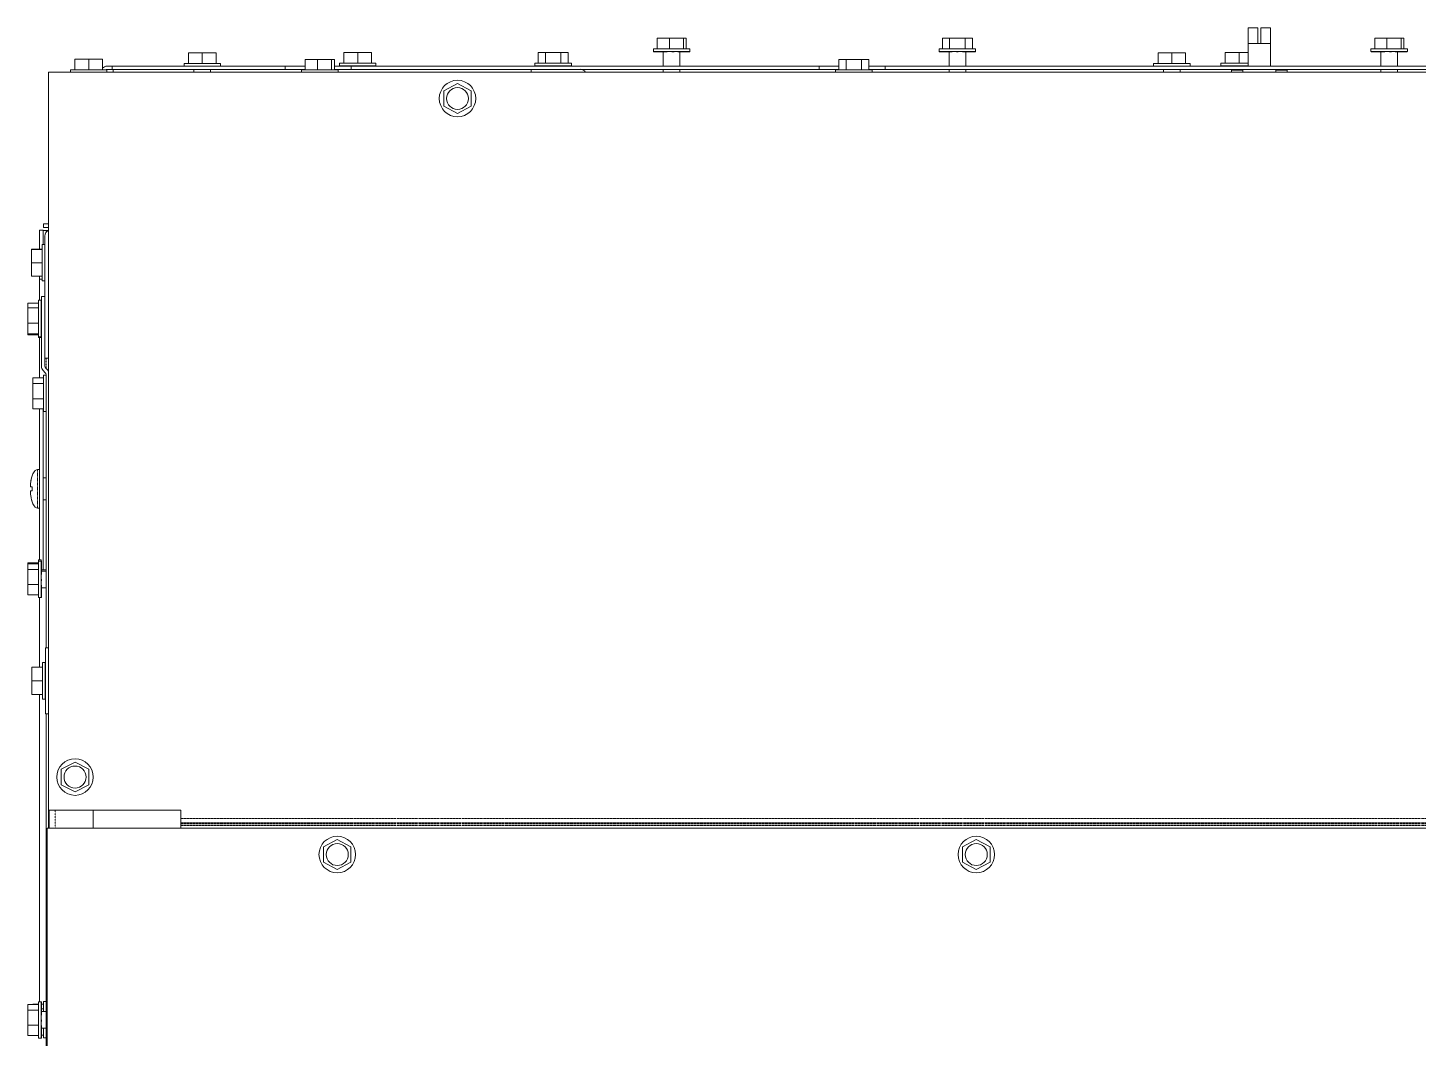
# Model space of a CAD drawing. Header units: millimetres. Extents: x 60499 to 556746, y 248297 to 497145.
# Drawn here: x 494585 to 507833, y 466293 to 475923 of the extents above; entities that cross this region are included whole.
import ezdxf

# ---------------------------------------------------------------- set-up
doc = ezdxf.new("R2010")
doc.units = ezdxf.units.MM
doc.linetypes.add('PHANTOM', pattern=[20, 10, -2, 2, -2, 2, -2])

msp = doc.modelspace()

# ---------------------------------------------------------------- linework, layer by layer
at = {"color": 7, "lineweight": 13, "ltscale": 0.002788}
for p, q in [((506305, 475923), (506212, 475923)), ((506426, 475923), (506332, 475923))]:
    msp.add_line(p, q, dxfattribs=at)
at = {"color": 7, "lineweight": 13, "ltscale": 0.004472}
for p, q in [((506212, 475923), (506212, 475773)), ((506305, 475923), (506305, 475773)), ((506332, 475923), (506332, 475773)), ((506426, 475923), (506426, 475773))]:
    msp.add_line(p, q, dxfattribs=at)
at = {"color": 7, "lineweight": 13, "ltscale": 0.003487}
for p, q in [((500581, 475824), (500698, 475824)), ((507418, 475824), (507535, 475824)), ((497228, 475621), (497345, 475621))]:
    msp.add_line(p, q, dxfattribs=at)
at = {"color": 7, "lineweight": 13, "ltscale": 0.003}
for p, q in [((500581, 475723), (500581, 475824)), ((500698, 475723), (500698, 475824)), ((500833, 475723), (500833, 475824)), ((500858, 475723), (500858, 475824)), ((503300, 475723), (503300, 475824)), ((503368, 475723), (503368, 475824)), ((503516, 475723), (503516, 475824)), ((503585, 475723), (503585, 475824)), ((507418, 475723), (507418, 475824)), ((507535, 475723), (507535, 475824)), ((507670, 475723), (507670, 475824)), ((507695, 475723), (507695, 475824)), ((495034, 475523), (495034, 475624)), ((495165, 475523), (495165, 475624)), ((495296, 475523), (495296, 475624)), ((495296, 475523), (495296, 475624)), ((495296, 475523), (495296, 475624)), ((495296, 475523), (495296, 475624)), ((496116, 475584), (496116, 475684)), ((496247, 475584), (496247, 475684)), ((496379, 475584), (496379, 475684)), ((497228, 475521), (497228, 475621)), ((497345, 475521), (497345, 475621)), ((497480, 475521), (497480, 475621)), ((497506, 475521), (497506, 475621)), ((497597, 475586), (497597, 475686)), ((497728, 475586), (497728, 475686)), ((497859, 475586), (497859, 475686)), ((499449, 475586), (499449, 475686)), ((499517, 475586), (499517, 475686)), ((499665, 475586), (499665, 475686)), ((499734, 475586), (499734, 475686)), ((502313, 475521), (502313, 475621)), ((502382, 475521), (502382, 475621)), ((502530, 475521), (502530, 475621)), ((502599, 475521), (502599, 475621)), ((505355, 475584), (505355, 475684)), ((505486, 475584), (505486, 475684)), ((505617, 475584), (505617, 475684)), ((505995, 475586), (505995, 475686)), ((506126, 475586), (506126, 475686)), ((494721, 473814), (494620, 473814)), ((494721, 473809), (494620, 473809)), ((494721, 473684), (494620, 473684)), ((494721, 473556), (494620, 473556)), ((494686, 473299), (494585, 473299)), ((494686, 473255), (494585, 473255)), ((494686, 473109), (494585, 473109)), ((494686, 473005), (494585, 473005)), ((494686, 472998), (494585, 472998)), ((494733, 472586), (494632, 472586)), ((494733, 472532), (494632, 472532)), ((494733, 472388), (494632, 472388)), ((494733, 472291), (494632, 472291)), ((494686, 470825), (494585, 470825)), ((494686, 470814), (494585, 470814)), ((494686, 470760), (494585, 470760)), ((494686, 470616), (494585, 470616)), ((494686, 470519), (494585, 470519)), ((494724, 469830), (494623, 469830)), ((494724, 469699), (494623, 469699)), ((494724, 469568), (494623, 469568)), ((494686, 466615), (494585, 466615)), ((494686, 466561), (494585, 466561)), ((494686, 466417), (494585, 466417)), ((494686, 466320), (494585, 466320))]:
    msp.add_line(p, q, dxfattribs=at)
at = {"color": 7, "lineweight": 13, "ltscale": 0.004004}
for p, q in [((500698, 475824), (500833, 475824)), ((507535, 475824), (507670, 475824)), ((497345, 475621), (497480, 475621))]:
    msp.add_line(p, q, dxfattribs=at)
at = {"color": 7, "lineweight": 13, "ltscale": 0.000761738}
for p, q in [((500833, 475824), (500858, 475824)), ((507670, 475824), (507695, 475824)), ((497480, 475621), (497506, 475621))]:
    msp.add_line(p, q, dxfattribs=at)
at = {"color": 7, "lineweight": 13, "ltscale": 0.002048}
for p, q in [((503300, 475824), (503368, 475824)), ((503516, 475824), (503585, 475824)), ((499449, 475686), (499517, 475686)), ((499665, 475686), (499734, 475686)), ((502313, 475621), (502382, 475621)), ((502530, 475621), (502599, 475621))]:
    msp.add_line(p, q, dxfattribs=at)
at = {"color": 7, "lineweight": 13, "ltscale": 0.004405}
for p, q in [((503368, 475824), (503516, 475824)), ((499517, 475686), (499665, 475686)), ((502382, 475621), (502530, 475621)), ((498679, 475392), (498548, 475323)), ((498810, 475323), (498679, 475392)), ((498548, 475323), (498548, 475175)), ((498810, 475175), (498810, 475323)), ((498548, 475175), (498679, 475106)), ((498679, 475106), (498810, 475175)), ((495035, 468925), (494904, 468856)), ((494904, 468856), (494904, 468708)), ((495166, 468856), (495035, 468925)), ((495166, 468708), (495166, 468856)), ((494904, 468708), (495035, 468640)), ((495035, 468640), (495166, 468708)), ((497533, 468187), (497402, 468118)), ((497664, 468118), (497533, 468187)), ((503622, 468187), (503491, 468118)), ((503753, 468118), (503622, 468187)), ((497402, 468118), (497402, 467970)), ((497664, 467970), (497664, 468118)), ((503491, 468118), (503491, 467970)), ((503753, 467970), (503753, 468118)), ((497402, 467970), (497533, 467901)), ((497533, 467901), (497664, 467970)), ((503491, 467970), (503622, 467901)), ((503622, 467901), (503753, 467970))]:
    msp.add_line(p, q, dxfattribs=at)
at = {"color": 7, "lineweight": 13, "ltscale": 0.006375}
msp.add_line((506212, 475773), (506426, 475773), dxfattribs=at)
at = {"color": 7, "lineweight": 13, "ltscale": 0.006406}
for p, q in [((506212, 475773), (506212, 475558)), ((506426, 475773), (506426, 475558))]:
    msp.add_line(p, q, dxfattribs=at)
at = {"color": 7, "lineweight": 13, "ltscale": 0.0039}
for p, q in [((495034, 475624), (495165, 475624)), ((495165, 475624), (495296, 475624)), ((496116, 475684), (496247, 475684)), ((496247, 475684), (496379, 475684)), ((497597, 475686), (497728, 475686)), ((497728, 475686), (497859, 475686)), ((505355, 475684), (505486, 475684)), ((505486, 475684), (505617, 475684)), ((505995, 475686), (506126, 475686)), ((494623, 469699), (494623, 469830)), ((494623, 469568), (494623, 469699))]:
    msp.add_line(p, q, dxfattribs=at)
at = {"color": 7, "lineweight": 13, "ltscale": 0.002013}
for p, q in [((500614, 475723), (500546, 475723)), ((507451, 475723), (507383, 475723)), ((497193, 475521), (497261, 475521))]:
    msp.add_line(p, q, dxfattribs=at)
at = {"color": 7, "lineweight": 13, "ltscale": 0.000775074}
for p, q in [((500546, 475697), (500546, 475723)), ((500894, 475697), (500894, 475723)), ((503269, 475697), (503269, 475723)), ((503616, 475697), (503616, 475723)), ((507383, 475697), (507383, 475723)), ((507731, 475697), (507731, 475723))]:
    msp.add_line(p, q, dxfattribs=at)
at = {"color": 7, "lineweight": 13, "ltscale": 4.24122e-05}
msp.add_line((500547, 475697), (500546, 475697), dxfattribs=at)
at = {"color": 7, "lineweight": 13, "ltscale": 0.001971}
for p, q in [((500614, 475697), (500547, 475697)), ((500614, 475695), (500547, 475695)), ((507451, 475697), (507384, 475697)), ((507451, 475695), (507384, 475695))]:
    msp.add_line(p, q, dxfattribs=at)
at = {"color": 7, "lineweight": 13, "ltscale": 6.24769e-05}
for p, q in [((500547, 475697), (500547, 475695)), ((500614, 475697), (500614, 475695)), ((500678, 475697), (500678, 475695)), ((500722, 475697), (500722, 475695)), ((500742, 475697), (500742, 475695)), ((500777, 475697), (500777, 475695)), ((500857, 475697), (500857, 475695)), ((500892, 475697), (500892, 475695)), ((503269, 475697), (503269, 475695)), ((503319, 475697), (503319, 475695)), ((503392, 475697), (503392, 475695)), ((503434, 475697), (503434, 475695)), ((503442, 475697), (503442, 475695)), ((503451, 475697), (503451, 475695)), ((503492, 475697), (503492, 475695)), ((503565, 475697), (503565, 475695)), ((503616, 475697), (503616, 475695)), ((507384, 475697), (507384, 475695)), ((507451, 475697), (507451, 475695)), ((507515, 475697), (507515, 475695)), ((507559, 475697), (507559, 475695)), ((507579, 475697), (507579, 475695)), ((507614, 475697), (507614, 475695)), ((507694, 475697), (507694, 475695)), ((507729, 475697), (507729, 475695)), ((497554, 475560), (497554, 475558)), ((497605, 475560), (497605, 475558)), ((497678, 475560), (497678, 475558)), ((497719, 475560), (497719, 475558)), ((497728, 475560), (497728, 475558)), ((497736, 475560), (497736, 475558)), ((497778, 475560), (497778, 475558)), ((497851, 475560), (497851, 475558)), ((497902, 475560), (497902, 475558)), ((499417, 475560), (499417, 475558)), ((499468, 475560), (499468, 475558)), ((499541, 475560), (499541, 475558)), ((499583, 475560), (499583, 475558)), ((499591, 475560), (499591, 475558)), ((499600, 475560), (499600, 475558)), ((499641, 475560), (499641, 475558)), ((499714, 475560), (499714, 475558)), ((499765, 475560), (499765, 475558)), ((505952, 475560), (505952, 475558)), ((506003, 475560), (506003, 475558)), ((506076, 475560), (506076, 475558)), ((506118, 475560), (506118, 475558)), ((506126, 475560), (506126, 475558)), ((506134, 475560), (506134, 475558)), ((506176, 475560), (506176, 475558)), ((494712, 470843), (494714, 470843)), ((494712, 470840), (494714, 470840)), ((494712, 470780), (494714, 470780)), ((494712, 470712), (494714, 470712)), ((494712, 470669), (494714, 470669)), ((494712, 470654), (494714, 470654)), ((494712, 470652), (494714, 470652)), ((494712, 470612), (494714, 470612)), ((494712, 470535), (494714, 470535)), ((494712, 470493), (494714, 470493)), ((494712, 466641), (494714, 466641)), ((494712, 466581), (494714, 466581)), ((494712, 466513), (494714, 466513)), ((494712, 466470), (494714, 466470)), ((494712, 466455), (494714, 466455)), ((494712, 466453), (494714, 466453)), ((494712, 466413), (494714, 466413)), ((494712, 466336), (494714, 466336)), ((494712, 466294), (494714, 466294))]:
    msp.add_line(p, q, dxfattribs=at)
at = {"color": 7, "lineweight": 13, "ltscale": 0.008337}
for p, q in [((500614, 475723), (500894, 475723)), ((507451, 475723), (507731, 475723)), ((497541, 475521), (497261, 475521))]:
    msp.add_line(p, q, dxfattribs=at)
at = {"color": 7, "lineweight": 13, "ltscale": 0.003823}
for p, q in [((500742, 475697), (500614, 475697)), ((507579, 475697), (507451, 475697))]:
    msp.add_line(p, q, dxfattribs=at)
at = {"color": 7, "lineweight": 13, "ltscale": 0.001922}
for p, q in [((500678, 475695), (500614, 475695)), ((507515, 475695), (507451, 475695))]:
    msp.add_line(p, q, dxfattribs=at)
at = {"color": 7, "lineweight": 13, "ltscale": 0.004088}
for p, q in [((500640, 475695), (500640, 475558)), ((500799, 475695), (500799, 475558)), ((503363, 475695), (503363, 475558)), ((503522, 475695), (503522, 475558)), ((507477, 475695), (507477, 475558)), ((507636, 475695), (507636, 475558))]:
    msp.add_line(p, q, dxfattribs=at)
at = {"color": 7, "lineweight": 13, "ltscale": 0.000606206}
msp.add_line((500742, 475695), (500722, 475695), dxfattribs=at)
at = {"color": 7, "lineweight": 13, "ltscale": 0.003436}
for p, q in [((500857, 475697), (500742, 475697)), ((507694, 475697), (507579, 475697))]:
    msp.add_line(p, q, dxfattribs=at)
at = {"color": 7, "lineweight": 13, "ltscale": 0.002388}
for p, q in [((500857, 475695), (500777, 475695)), ((507694, 475695), (507614, 475695))]:
    msp.add_line(p, q, dxfattribs=at)
at = {"color": 7, "lineweight": 13, "ltscale": 0.001078}
for p, q in [((500894, 475697), (500857, 475697)), ((507731, 475697), (507694, 475697))]:
    msp.add_line(p, q, dxfattribs=at)
at = {"color": 7, "lineweight": 13, "ltscale": 0.001036}
for p, q in [((500892, 475695), (500857, 475695)), ((507729, 475695), (507694, 475695))]:
    msp.add_line(p, q, dxfattribs=at)
at = {"color": 7, "lineweight": 13, "ltscale": 0.005175}
for p, q in [((503269, 475723), (503442, 475723)), ((503616, 475723), (503442, 475723)), ((499417, 475586), (499591, 475586)), ((499765, 475586), (499591, 475586)), ((502456, 475521), (502282, 475521)), ((502456, 475521), (502630, 475521))]:
    msp.add_line(p, q, dxfattribs=at)
at = {"color": 7, "lineweight": 13, "ltscale": 0.001516}
for p, q in [((503319, 475697), (503269, 475697)), ((503319, 475695), (503269, 475695)), ((503616, 475697), (503565, 475697)), ((503616, 475695), (503565, 475695)), ((496125, 475558), (496074, 475558)), ((496421, 475558), (496370, 475558)), ((497605, 475560), (497554, 475560)), ((497605, 475558), (497554, 475558)), ((497902, 475560), (497851, 475560)), ((497902, 475558), (497851, 475558)), ((499468, 475560), (499417, 475560)), ((499468, 475558), (499417, 475558)), ((499765, 475560), (499714, 475560)), ((499765, 475558), (499714, 475558)), ((505363, 475558), (505312, 475558)), ((505659, 475558), (505608, 475558)), ((506003, 475560), (505952, 475560)), ((506003, 475558), (505952, 475558)), ((494750, 469873), (494750, 469822)), ((494752, 469873), (494752, 469822))]:
    msp.add_line(p, q, dxfattribs=at)
at = {"color": 7, "lineweight": 13, "ltscale": 0.003659}
for p, q in [((503442, 475697), (503319, 475697)), ((503565, 475697), (503442, 475697)), ((496247, 475558), (496125, 475558)), ((496370, 475558), (496247, 475558)), ((497728, 475560), (497605, 475560)), ((497851, 475560), (497728, 475560)), ((499591, 475560), (499468, 475560)), ((499714, 475560), (499591, 475560)), ((505486, 475558), (505363, 475558)), ((505608, 475558), (505486, 475558)), ((506126, 475560), (506003, 475560)), ((494750, 469822), (494750, 469699)), ((494750, 469699), (494750, 469576))]:
    msp.add_line(p, q, dxfattribs=at)
at = {"color": 7, "lineweight": 13, "ltscale": 0.002173}
for p, q in [((503392, 475695), (503319, 475695)), ((503565, 475695), (503492, 475695)), ((497678, 475558), (497605, 475558)), ((497851, 475558), (497778, 475558)), ((499541, 475558), (499468, 475558)), ((499714, 475558), (499641, 475558)), ((506076, 475558), (506003, 475558)), ((494752, 469822), (494752, 469749)), ((494752, 469649), (494752, 469576))]:
    msp.add_line(p, q, dxfattribs=at)
at = {"color": 7, "lineweight": 13, "ltscale": 0.000247204}
for p, q in [((503442, 475695), (503434, 475695)), ((503451, 475695), (503442, 475695)), ((497728, 475558), (497719, 475558)), ((497736, 475558), (497728, 475558)), ((499600, 475558), (499591, 475558)), ((506126, 475558), (506118, 475558)), ((506134, 475558), (506126, 475558))]:
    msp.add_line(p, q, dxfattribs=at)
at = {"color": 7, "lineweight": 13, "ltscale": 0.00255}
for p, q in [((506126, 475686), (506212, 475686)), ((506212, 475560), (506126, 475560))]:
    msp.add_line(p, q, dxfattribs=at)
at = {"color": 7, "lineweight": 13, "ltscale": 4.24423e-05}
msp.add_line((507384, 475697), (507383, 475697), dxfattribs=at)
at = {"color": 7, "lineweight": 13, "ltscale": 0.000606176}
msp.add_line((507579, 475695), (507559, 475695), dxfattribs=at)
at = {"color": 7, "lineweight": 13, "ltscale": 0.03937}
for p, q in [((511600, 475501), (494783, 475501)), ((494783, 475501), (494783, 468467)), ((495388, 475558), (497036, 475558)), ((495388, 475527), (497036, 475527)), ((497666, 475558), (502125, 475558)), ((497666, 475527), (502125, 475527)), ((502755, 475558), (511251, 475558)), ((502755, 475527), (511251, 475527)), ((494747, 473937), (494747, 472774)), ((494781, 472774), (494781, 473937)), ((494783, 470119), (494783, 473485)), ((494714, 472698), (494714, 473362)), ((494747, 472698), (494747, 473362)), ((494759, 470014), (494759, 472617)), ((494696, 472291), (494696, 470851)), ((494730, 470757), (494730, 472291)), ((494696, 469830), (494696, 470493)), ((494696, 466641), (494696, 469568)), ((494759, 462455), (494759, 469384)), ((494783, 468296), (494783, 469279)), ((494783, 468467), (496043, 468467)), ((513542, 468296), (494770, 468296)), ((494770, 456653), (494770, 468296))]:
    msp.add_line(p, q, dxfattribs=at)
at = {"color": 7, "lineweight": 13, "ltscale": 0.01035}
for p, q in [((495339, 475523), (494991, 475523)), ((496421, 475584), (496074, 475584)), ((497902, 475586), (497554, 475586)), ((505659, 475584), (505312, 475584)), ((494724, 469873), (494724, 469525))]:
    msp.add_line(p, q, dxfattribs=at)
at = {"color": 7, "lineweight": 13, "ltscale": 0.0006494}
for p, q in [((494991, 475501), (494991, 475523)), ((495339, 475501), (495339, 475523)), ((495339, 475501), (495339, 475523))]:
    msp.add_line(p, q, dxfattribs=at)
at = {"color": 7, "lineweight": 13, "ltscale": 0.00145}
for p, q in [((495339, 475558), (495388, 475558)), ((495339, 475527), (495388, 475527))]:
    msp.add_line(p, q, dxfattribs=at)
at = {"color": 7, "lineweight": 13, "ltscale": 0.000900028}
for p, q in [((495388, 475558), (495388, 475527)), ((497036, 475558), (497036, 475527)), ((497666, 475558), (497666, 475527)), ((502125, 475558), (502125, 475527)), ((502755, 475558), (502755, 475527))]:
    msp.add_line(p, q, dxfattribs=at)
at = {"color": 7, "lineweight": 13, "ltscale": 0.000784326}
msp.add_line((495397, 475527), (495397, 475501), dxfattribs=at)
at = {"color": 7, "lineweight": 13, "ltscale": 0.000774954}
for p, q in [((496074, 475558), (496074, 475584)), ((496421, 475558), (496421, 475584)), ((497554, 475560), (497554, 475586)), ((497902, 475560), (497902, 475586)), ((499417, 475560), (499417, 475586)), ((499765, 475560), (499765, 475586)), ((505312, 475558), (505312, 475584)), ((505659, 475558), (505659, 475584)), ((505952, 475560), (505952, 475586))]:
    msp.add_line(p, q, dxfattribs=at)
at = {"color": 7, "lineweight": 13, "ltscale": 0.000783965}
for p, q in [((496168, 475527), (496168, 475501)), ((496327, 475527), (496327, 475501)), ((499381, 475527), (499381, 475501)), ((500640, 475527), (500640, 475501)), ((500799, 475527), (500799, 475501)), ((503363, 475527), (503363, 475501)), ((503522, 475527), (503522, 475501)), ((505406, 475527), (505406, 475501)), ((505565, 475527), (505565, 475501)), ((507477, 475527), (507477, 475501)), ((507636, 475527), (507636, 475501))]:
    msp.add_line(p, q, dxfattribs=at)
at = {"color": 7, "lineweight": 13, "ltscale": 0.005733}
for p, q in [((497036, 475558), (497228, 475558)), ((497036, 475527), (497228, 475527))]:
    msp.add_line(p, q, dxfattribs=at)
at = {"color": 7, "lineweight": 13, "ltscale": 0.000586923}
for p, q in [((497193, 475501), (497193, 475521)), ((497541, 475501), (497541, 475521)), ((502282, 475501), (502282, 475521)), ((502630, 475501), (502630, 475521))]:
    msp.add_line(p, q, dxfattribs=at)
at = {"color": 7, "lineweight": 13, "ltscale": 0.004765}
for p, q in [((497506, 475558), (497666, 475558)), ((497506, 475527), (497666, 475527))]:
    msp.add_line(p, q, dxfattribs=at)
at = {"color": 7, "lineweight": 13, "ltscale": 0.000247189}
msp.add_line((499591, 475558), (499583, 475558), dxfattribs=at)
at = {"color": 7, "lineweight": 13, "ltscale": 0.005605}
for p, q in [((502125, 475558), (502313, 475558)), ((502125, 475527), (502313, 475527))]:
    msp.add_line(p, q, dxfattribs=at)
at = {"color": 7, "lineweight": 13, "ltscale": 0.004645}
for p, q in [((502599, 475558), (502755, 475558)), ((502599, 475527), (502755, 475527))]:
    msp.add_line(p, q, dxfattribs=at)
at = {"color": 7, "lineweight": 13, "ltscale": 0.007725}
msp.add_line((506212, 475586), (505952, 475586), dxfattribs=at)
at = {"color": 7, "lineweight": 13, "ltscale": 0.003183}
msp.add_line((506161, 475519), (506054, 475519), dxfattribs=at)
at = {"color": 7, "lineweight": 13, "ltscale": 0.000546913}
for p, q in [((506054, 475501), (506054, 475519)), ((506583, 475501), (506583, 475519))]:
    msp.add_line(p, q, dxfattribs=at)
at = {"color": 7, "lineweight": 13, "ltscale": 0.000783845}
for p, q in [((506161, 475501), (506161, 475527)), ((506476, 475501), (506476, 475527))]:
    msp.add_line(p, q, dxfattribs=at)
at = {"color": 7, "lineweight": 13, "ltscale": 0.001064}
msp.add_line((506212, 475558), (506176, 475558), dxfattribs=at)
at = {"color": 7, "lineweight": 13, "ltscale": 0.002899}
msp.add_line((506574, 475519), (506477, 475519), dxfattribs=at)
at = {"color": 7, "lineweight": 13, "ltscale": 0.00026805}
msp.add_line((506574, 475519), (506583, 475519), dxfattribs=at)
at = {"color": 7, "lineweight": 13, "ltscale": 0.000999871}
msp.add_line((494733, 474055), (494733, 474021), dxfattribs=at)
at = {"color": 7, "lineweight": 13, "ltscale": 0.001504}
for p, q in [((494733, 474055), (494783, 474055)), ((494733, 474021), (494783, 474021))]:
    msp.add_line(p, q, dxfattribs=at)
at = {"color": 7, "lineweight": 13, "ltscale": 0.005402}
msp.add_line((494696, 473814), (494696, 473995), dxfattribs=at)
at = {"color": 7, "lineweight": 13, "ltscale": 0.000999991}
msp.add_line((494696, 473995), (494730, 473995), dxfattribs=at)
at = {"color": 7, "lineweight": 13, "ltscale": 0.004074}
msp.add_line((494730, 473859), (494730, 473995), dxfattribs=at)
at = {"color": 7, "lineweight": 13, "ltscale": 0.000875007}
msp.add_line((494759, 473992), (494730, 473992), dxfattribs=at)
at = {"color": 7, "linetype": 'PHANTOM', "lineweight": 13, "ltscale": 0.000555084}
msp.add_line((494759, 473973), (494759, 473992), dxfattribs=at)
at = {"color": 7, "lineweight": 13, "ltscale": 0.000627473}
msp.add_line((494759, 473992), (494780, 473992), dxfattribs=at)
at = {"color": 7, "lineweight": 13, "ltscale": 3.03674e-05}
msp.add_line((494782, 473893), (494783, 473893), dxfattribs=at)
at = {"color": 7, "lineweight": 13, "ltscale": 0.003828}
msp.add_line((494782, 473764), (494782, 473893), dxfattribs=at)
at = {"color": 7, "lineweight": 13, "ltscale": 2.12061e-05}
for p, q in [((494783, 473905), (494783, 473905)), ((494783, 473800), (494783, 473800))]:
    msp.add_line(p, q, dxfattribs=at)
at = {"color": 7, "lineweight": 13, "ltscale": 0.003125}
for p, q in [((494783, 473800), (494783, 473905)), ((494783, 470014), (494783, 470119)), ((494783, 469279), (494783, 469384))]:
    msp.add_line(p, q, dxfattribs=at)
at = {"color": 7, "lineweight": 13, "ltscale": 0.000155351}
msp.add_line((494620, 473809), (494620, 473814), dxfattribs=at)
at = {"color": 7, "lineweight": 13, "ltscale": 0.003712}
msp.add_line((494620, 473684), (494620, 473809), dxfattribs=at)
at = {"color": 7, "lineweight": 13, "ltscale": 0.007741}
msp.add_line((494721, 473599), (494721, 473859), dxfattribs=at)
at = {"color": 7, "lineweight": 13, "ltscale": 0.000775014}
for p, q in [((494747, 473859), (494721, 473859)), ((494747, 473511), (494721, 473511)), ((494712, 473326), (494686, 473326)), ((494712, 472978), (494686, 472978)), ((494712, 472972), (494686, 472972)), ((494759, 472613), (494733, 472613)), ((494759, 472265), (494733, 472265)), ((494712, 470851), (494686, 470851)), ((494712, 470840), (494686, 470840)), ((494712, 470493), (494686, 470493)), ((494712, 466641), (494686, 466641)), ((494759, 466643), (494733, 466643)), ((494712, 466293), (494686, 466293)), ((494759, 466296), (494733, 466296))]:
    msp.add_line(p, q, dxfattribs=at)
at = {"color": 7, "lineweight": 13, "ltscale": 0.000680758}
msp.add_line((494747, 473859), (494747, 473836), dxfattribs=at)
at = {"color": 7, "lineweight": 13, "ltscale": 0.003131}
msp.add_line((494747, 473836), (494747, 473731), dxfattribs=at)
at = {"color": 7, "lineweight": 13, "ltscale": 6.5e-05}
for p, q in [((494781, 473764), (494783, 473764)), ((494781, 473605), (494783, 473605))]:
    msp.add_line(p, q, dxfattribs=at)
at = {"color": 7, "lineweight": 13, "ltscale": 0.009375}
msp.add_line((494783, 473485), (494783, 473800), dxfattribs=at)
at = {"color": 7, "lineweight": 13, "ltscale": 0.003825}
msp.add_line((494620, 473556), (494620, 473684), dxfattribs=at)
at = {"color": 7, "lineweight": 13, "ltscale": 0.003929}
msp.add_line((494747, 473731), (494747, 473599), dxfattribs=at)
at = {"color": 7, "lineweight": 13, "ltscale": 0.000855093}
msp.add_line((494696, 473555), (494696, 473527), dxfattribs=at)
at = {"color": 7, "lineweight": 13, "ltscale": 0.000752487}
msp.add_line((494721, 473527), (494696, 473527), dxfattribs=at)
at = {"color": 7, "lineweight": 13, "ltscale": 0.005987}
msp.add_line((494696, 473326), (494696, 473527), dxfattribs=at)
at = {"color": 7, "lineweight": 13, "ltscale": 0.002609}
msp.add_line((494721, 473599), (494721, 473511), dxfattribs=at)
at = {"color": 7, "lineweight": 13, "ltscale": 0.002426}
msp.add_line((494747, 473599), (494747, 473517), dxfattribs=at)
at = {"color": 7, "lineweight": 13, "ltscale": 0.000182865}
msp.add_line((494747, 473517), (494747, 473511), dxfattribs=at)
at = {"color": 7, "lineweight": 13, "ltscale": 3.46627e-05}
msp.add_line((494782, 473527), (494781, 473527), dxfattribs=at)
at = {"color": 7, "lineweight": 13, "ltscale": 0.011138}
msp.add_line((494782, 473231), (494782, 473605), dxfattribs=at)
at = {"color": 7, "lineweight": 13, "ltscale": 2.13263e-05}
for p, q in [((494783, 473485), (494783, 473485)), ((494783, 470119), (494783, 470119)), ((494783, 469279), (494783, 469279))]:
    msp.add_line(p, q, dxfattribs=at)
at = {"color": 7, "lineweight": 13, "ltscale": 0.000989989}
for p, q in [((494747, 473362), (494714, 473362)), ((494747, 472774), (494781, 472774))]:
    msp.add_line(p, q, dxfattribs=at)
at = {"color": 7, "lineweight": 13, "ltscale": 0.001318}
msp.add_line((494585, 473255), (494585, 473299), dxfattribs=at)
at = {"color": 7, "lineweight": 13, "ltscale": 0.004334}
msp.add_line((494585, 473109), (494585, 473255), dxfattribs=at)
at = {"color": 7, "lineweight": 13, "ltscale": 0.000237172}
for p, q in [((494686, 473326), (494686, 473318)), ((494712, 473326), (494712, 473318))]:
    msp.add_line(p, q, dxfattribs=at)
at = {"color": 7, "lineweight": 13, "ltscale": 0.010113}
msp.add_line((494686, 472978), (494686, 473318), dxfattribs=at)
at = {"color": 7, "lineweight": 13, "ltscale": 0.002541}
for p, q in [((494712, 473318), (494712, 473232)), ((494714, 473318), (494714, 473232)), ((494759, 466635), (494759, 466550))]:
    msp.add_line(p, q, dxfattribs=at)
at = {"color": 7, "lineweight": 13, "ltscale": 6.2507e-05}
for p, q in [((494712, 473318), (494714, 473318)), ((494712, 473232), (494714, 473232)), ((494712, 473181), (494714, 473181)), ((494712, 473136), (494714, 473136)), ((494712, 473100), (494714, 473100)), ((494712, 473086), (494714, 473086)), ((494712, 472998), (494714, 472998)), ((494712, 472986), (494714, 472986)), ((494712, 472980), (494714, 472980)), ((494750, 469873), (494752, 469873)), ((494750, 469822), (494752, 469822)), ((494750, 469749), (494752, 469749)), ((494750, 469707), (494752, 469707)), ((494750, 469699), (494752, 469699)), ((494750, 469691), (494752, 469691)), ((494750, 469649), (494752, 469649)), ((494750, 469576), (494752, 469576)), ((494750, 469525), (494752, 469525))]:
    msp.add_line(p, q, dxfattribs=at)
at = {"color": 7, "lineweight": 13, "ltscale": 0.003945}
msp.add_line((494712, 473232), (494712, 473100), dxfattribs=at)
at = {"color": 7, "lineweight": 13, "ltscale": 0.001528}
msp.add_line((494714, 473232), (494714, 473181), dxfattribs=at)
at = {"color": 7, "lineweight": 13, "ltscale": 6.50301e-05}
for p, q in [((494781, 473231), (494783, 473231)), ((494781, 473072), (494783, 473072)), ((494781, 473066), (494783, 473066))]:
    msp.add_line(p, q, dxfattribs=at)
at = {"color": 7, "lineweight": 13, "ltscale": 0.003109}
msp.add_line((494585, 473005), (494585, 473109), dxfattribs=at)
at = {"color": 7, "lineweight": 13, "ltscale": 0.003038}
msp.add_line((494712, 473100), (494712, 472998), dxfattribs=at)
at = {"color": 7, "lineweight": 13, "ltscale": 0.001081}
msp.add_line((494714, 473136), (494714, 473100), dxfattribs=at)
at = {"color": 7, "lineweight": 13, "ltscale": 0.002619}
msp.add_line((494714, 473086), (494714, 472998), dxfattribs=at)
at = {"color": 7, "lineweight": 13, "ltscale": 0.00018659}
msp.add_line((494585, 472998), (494585, 473005), dxfattribs=at)
at = {"color": 7, "lineweight": 13, "ltscale": 0.000209057}
msp.add_line((494686, 472972), (494686, 472979), dxfattribs=at)
at = {"color": 7, "lineweight": 13, "ltscale": 0.011468}
msp.add_line((494696, 472586), (494696, 472972), dxfattribs=at)
at = {"color": 7, "lineweight": 13, "ltscale": 0.000588485}
for p, q in [((494712, 472998), (494712, 472978)), ((494759, 466315), (494759, 466296))]:
    msp.add_line(p, q, dxfattribs=at)
at = {"color": 7, "lineweight": 13, "ltscale": 0.00018683}
msp.add_line((494712, 472978), (494712, 472972), dxfattribs=at)
at = {"color": 7, "lineweight": 13, "ltscale": 0.000351433}
msp.add_line((494714, 472998), (494714, 472986), dxfattribs=at)
at = {"color": 7, "lineweight": 13, "ltscale": 0.00018671}
msp.add_line((494714, 472986), (494714, 472980), dxfattribs=at)
at = {"color": 7, "lineweight": 13, "ltscale": 0.012357}
msp.add_line((494782, 472651), (494782, 473066), dxfattribs=at)
at = {"color": 7, "linetype": 'PHANTOM', "lineweight": 13, "ltscale": 0.00295}
msp.add_line((494759, 472675), (494759, 472774), dxfattribs=at)
at = {"color": 7, "lineweight": 13, "ltscale": 0.001613}
msp.add_line((494632, 472532), (494632, 472586), dxfattribs=at)
at = {"color": 7, "lineweight": 13, "ltscale": 0.000835875}
msp.add_line((494751, 472636), (494731, 472656), dxfattribs=at)
at = {"color": 7, "lineweight": 13, "ltscale": 0.009091}
for p, q in [((494733, 472613), (494733, 472307)), ((494686, 470840), (494686, 470535)), ((494686, 466641), (494686, 466336))]:
    msp.add_line(p, q, dxfattribs=at)
at = {"color": 7, "lineweight": 13, "ltscale": 0.00083596}
msp.add_line((494775, 472659), (494755, 472679), dxfattribs=at)
at = {"color": 7, "lineweight": 13, "ltscale": 1.36969e-05}
for p, q in [((494759, 472613), (494759, 472612)), ((494712, 470840), (494712, 470840)), ((494712, 466641), (494712, 466641))]:
    msp.add_line(p, q, dxfattribs=at)
at = {"color": 7, "lineweight": 13, "ltscale": 0.001778}
for p, q in [((494759, 472612), (494759, 472553)), ((494712, 470840), (494712, 470780)), ((494714, 470840), (494714, 470780)), ((494712, 466641), (494712, 466581)), ((494714, 466641), (494714, 466581))]:
    msp.add_line(p, q, dxfattribs=at)
at = {"color": 7, "lineweight": 13, "ltscale": 0.00429}
for p, q in [((494632, 472388), (494632, 472532)), ((494585, 470616), (494585, 470760)), ((494585, 466417), (494585, 466561))]:
    msp.add_line(p, q, dxfattribs=at)
at = {"color": 7, "lineweight": 13, "ltscale": 0.00376}
for p, q in [((494759, 472553), (494759, 472426)), ((494712, 470780), (494712, 470654)), ((494712, 466581), (494712, 466455))]:
    msp.add_line(p, q, dxfattribs=at)
at = {"color": 7, "lineweight": 13, "ltscale": 0.003539}
for p, q in [((494759, 472426), (494759, 472307)), ((494712, 470654), (494712, 470535)), ((494712, 466455), (494712, 466336))]:
    msp.add_line(p, q, dxfattribs=at)
at = {"color": 7, "lineweight": 13, "ltscale": 0.00288}
for p, q in [((494632, 472291), (494632, 472388)), ((494585, 470519), (494585, 470616)), ((494585, 466320), (494585, 466417))]:
    msp.add_line(p, q, dxfattribs=at)
at = {"color": 7, "lineweight": 13, "ltscale": 0.001259}
for p, q in [((494733, 472265), (494733, 472307)), ((494759, 472307), (494759, 472265)), ((494686, 470493), (494686, 470535)), ((494712, 470535), (494712, 470493)), ((494686, 466293), (494686, 466336)), ((494712, 466336), (494712, 466293))]:
    msp.add_line(p, q, dxfattribs=at)
at = {"color": 7, "lineweight": 13, "ltscale": 1.4628e-05}
for p, q in [((494626, 471653), (494626, 471653)), ((494626, 471405), (494626, 471405))]:
    msp.add_line(p, q, dxfattribs=at)
at = {"color": 7, "lineweight": 13, "ltscale": 0.000524986}
for p, q in [((494696, 471712), (494678, 471712)), ((494696, 471345), (494678, 471345))]:
    msp.add_line(p, q, dxfattribs=at)
at = {"color": 7, "linetype": 'PHANTOM', "lineweight": 13, "ltscale": 0.010925}
msp.add_line((494678, 471712), (494678, 471345), dxfattribs=at)
at = {"color": 7, "lineweight": 13, "ltscale": 0.000872875}
for p, q in [((494730, 471634), (494759, 471634)), ((494730, 471424), (494759, 471424))]:
    msp.add_line(p, q, dxfattribs=at)
at = {"color": 7, "lineweight": 13, "ltscale": 0.000445959}
for p, q in [((494611, 471548), (494626, 471548)), ((494626, 471510), (494611, 471510))]:
    msp.add_line(p, q, dxfattribs=at)
at = {"color": 7, "lineweight": 13, "ltscale": 0.000237052}
for p, q in [((494686, 470843), (494686, 470851)), ((494712, 470851), (494712, 470843)), ((494733, 466643), (494733, 466635)), ((494759, 466643), (494759, 466635))]:
    msp.add_line(p, q, dxfattribs=at)
at = {"color": 7, "lineweight": 13, "ltscale": 9.1793e-05}
msp.add_line((494686, 470843), (494686, 470840), dxfattribs=at)
at = {"color": 7, "lineweight": 13, "ltscale": 9.21535e-05}
msp.add_line((494712, 470843), (494712, 470840), dxfattribs=at)
at = {"color": 7, "lineweight": 13, "ltscale": 0.00010585}
msp.add_line((494714, 470843), (494714, 470840), dxfattribs=at)
at = {"color": 7, "lineweight": 13, "ltscale": 0.000318392}
msp.add_line((494585, 470814), (494585, 470825), dxfattribs=at)
at = {"color": 7, "lineweight": 13, "ltscale": 0.001612}
for p, q in [((494585, 470760), (494585, 470814)), ((494585, 466561), (494585, 466615))]:
    msp.add_line(p, q, dxfattribs=at)
at = {"color": 7, "lineweight": 13, "ltscale": 0.002034}
for p, q in [((494714, 470780), (494714, 470712)), ((494714, 466581), (494714, 466513))]:
    msp.add_line(p, q, dxfattribs=at)
at = {"color": 7, "lineweight": 13, "ltscale": 0.001345}
for p, q in [((494714, 470757), (494759, 470757)), ((494714, 470746), (494759, 470746)), ((494714, 470587), (494759, 470587)), ((494714, 466547), (494759, 466547)), ((494714, 466388), (494759, 466388))]:
    msp.add_line(p, q, dxfattribs=at)
at = {"color": 7, "lineweight": 13, "ltscale": 0.000452117}
for p, q in [((494714, 470669), (494714, 470654)), ((494714, 466470), (494714, 466455))]:
    msp.add_line(p, q, dxfattribs=at)
at = {"color": 7, "lineweight": 13, "ltscale": 4.09704e-05}
for p, q in [((494714, 470654), (494714, 470652)), ((494714, 466455), (494714, 466453))]:
    msp.add_line(p, q, dxfattribs=at)
at = {"color": 7, "lineweight": 13, "ltscale": 0.0023}
for p, q in [((494714, 470612), (494714, 470535)), ((494714, 466413), (494714, 466336))]:
    msp.add_line(p, q, dxfattribs=at)
at = {"color": 7, "lineweight": 13, "ltscale": 0.001245}
for p, q in [((494714, 470535), (494714, 470493)), ((494714, 466336), (494714, 466294))]:
    msp.add_line(p, q, dxfattribs=at)
at = {"color": 7, "lineweight": 13, "ltscale": 0.000946225}
for p, q in [((494752, 470014), (494783, 470014)), ((494752, 469384), (494783, 469384))]:
    msp.add_line(p, q, dxfattribs=at)
at = {"color": 7, "lineweight": 13, "ltscale": 0.01875}
msp.add_line((494752, 470014), (494752, 469384), dxfattribs=at)
at = {"color": 7, "lineweight": 13, "ltscale": 0.000774984}
for p, q in [((494750, 469873), (494724, 469873)), ((494750, 469525), (494724, 469525))]:
    msp.add_line(p, q, dxfattribs=at)
at = {"color": 7, "lineweight": 13, "ltscale": 0.000247505}
msp.add_line((494752, 469707), (494752, 469699), dxfattribs=at)
at = {"color": 7, "lineweight": 13, "ltscale": 0.000246904}
msp.add_line((494752, 469699), (494752, 469691), dxfattribs=at)
at = {"color": 7, "lineweight": 13, "ltscale": 0.001515}
for p, q in [((494750, 469576), (494750, 469525)), ((494752, 469576), (494752, 469525))]:
    msp.add_line(p, q, dxfattribs=at)
at = {"color": 7, "lineweight": 13, "ltscale": 0.005098}
for p, q in [((494787, 468467), (494787, 468296)), ((495207, 468467), (495207, 468296))]:
    msp.add_line(p, q, dxfattribs=at)
at = {"color": 7, "linetype": 'PHANTOM', "lineweight": 13, "ltscale": 0.005098}
msp.add_line((494847, 468467), (494847, 468296), dxfattribs=at)
at = {"color": 7, "lineweight": 13, "ltscale": 0.002431}
msp.add_line((496043, 468386), (496043, 468467), dxfattribs=at)
at = {"color": 7, "linetype": 'PHANTOM', "lineweight": 13, "ltscale": 0.03937}
for p, q in [((511600, 468386), (496043, 468386)), ((511600, 468346), (496043, 468346)), ((511600, 468337), (496043, 468337)), ((511600, 468319), (496043, 468319))]:
    msp.add_line(p, q, dxfattribs=at)
at = {"color": 7, "lineweight": 13, "ltscale": 0.001184}
msp.add_line((496043, 468386), (496043, 468346), dxfattribs=at)
at = {"color": 7, "lineweight": 13, "ltscale": 0.000268771}
msp.add_line((496043, 468346), (496043, 468337), dxfattribs=at)
at = {"color": 7, "lineweight": 13, "ltscale": 0.000548115}
msp.add_line((496043, 468319), (496043, 468337), dxfattribs=at)
at = {"color": 7, "lineweight": 13, "ltscale": 0.000665259}
msp.add_line((496043, 468319), (496043, 468296), dxfattribs=at)
at = {"color": 7, "lineweight": 13, "ltscale": 0.001592}
msp.add_line((494686, 466617), (494632, 466617), dxfattribs=at)
at = {"color": 7, "lineweight": 13, "ltscale": 5.14233e-05}
msp.add_line((494632, 466615), (494632, 466617), dxfattribs=at)
at = {"color": 7, "lineweight": 13, "ltscale": 0.000569742}
for p, q in [((494733, 466617), (494714, 466617)), ((494733, 466572), (494714, 466572)), ((494733, 466322), (494714, 466322))]:
    msp.add_line(p, q, dxfattribs=at)
at = {"color": 7, "lineweight": 13, "ltscale": 0.002637}
msp.add_line((494733, 466547), (494733, 466635), dxfattribs=at)
at = {"color": 7, "lineweight": 13, "ltscale": 9.62385e-05}
msp.add_line((494759, 466550), (494759, 466547), dxfattribs=at)
at = {"color": 7, "lineweight": 13, "ltscale": 0.002751}
msp.add_line((494733, 466296), (494733, 466388), dxfattribs=at)
at = {"color": 7, "lineweight": 13, "ltscale": 0.002162}
msp.add_line((494759, 466388), (494759, 466315), dxfattribs=at)
at = {"color": 7, "lineweight": 13, "ltscale": 0.03937}
for points in [[(494626, 471653), (494621, 471635), (494615, 471605), (494612, 471575), (494611, 471548)], [(494611, 471548), (494612, 471578), (494614, 471596), (494617, 471616), (494620, 471633), (494626, 471653)], [(494626, 471653), (494634, 471673), (494645, 471691), (494655, 471703), (494662, 471707), (494669, 471711), (494678, 471712)], [(494611, 471510), (494612, 471479), (494614, 471462), (494617, 471442), (494620, 471425), (494626, 471405)], [(494626, 471405), (494634, 471385), (494645, 471367), (494655, 471355), (494662, 471350), (494669, 471347), (494678, 471345)]]:
    msp.add_lwpolyline(points, dxfattribs=at)
for centre, radius in [((498679, 475249), 174), ((498679, 475249), 105), ((495035, 468782), 174), ((495035, 468782), 105), ((497533, 468044), 174), ((503622, 468044), 174), ((497533, 468044), 105), ((503622, 468044), 105)]:
    msp.add_circle(centre, radius, dxfattribs=at)
for centre, radius, start, end in [((495339, 475501), 56.3, 90, 139.8051), ((495339, 475501), 26, 90, 124.2708), ((499850, 475471), 56.3, 32.1384, 90), ((494810, 473937), 62.7, 115.0199, 180), ((494810, 473937), 29.4, 154.3495, 180), ((494773, 472698), 59.3, 180, 225), ((494773, 472698), 26, 180, 225), ((494733, 472617), 26, 0, 45), ((494733, 472617), 59.3, 32.7169, 45), ((494990, 471529), 364, 177.024, 182.976), ((494990, 471529), 364, 177.024, 182.976), ((494880, 471489), 267, 187.9326, 198.4131)]:
    msp.add_arc(centre, radius, start, end, dxfattribs=at)

doc.saveas('drawing.dxf')
